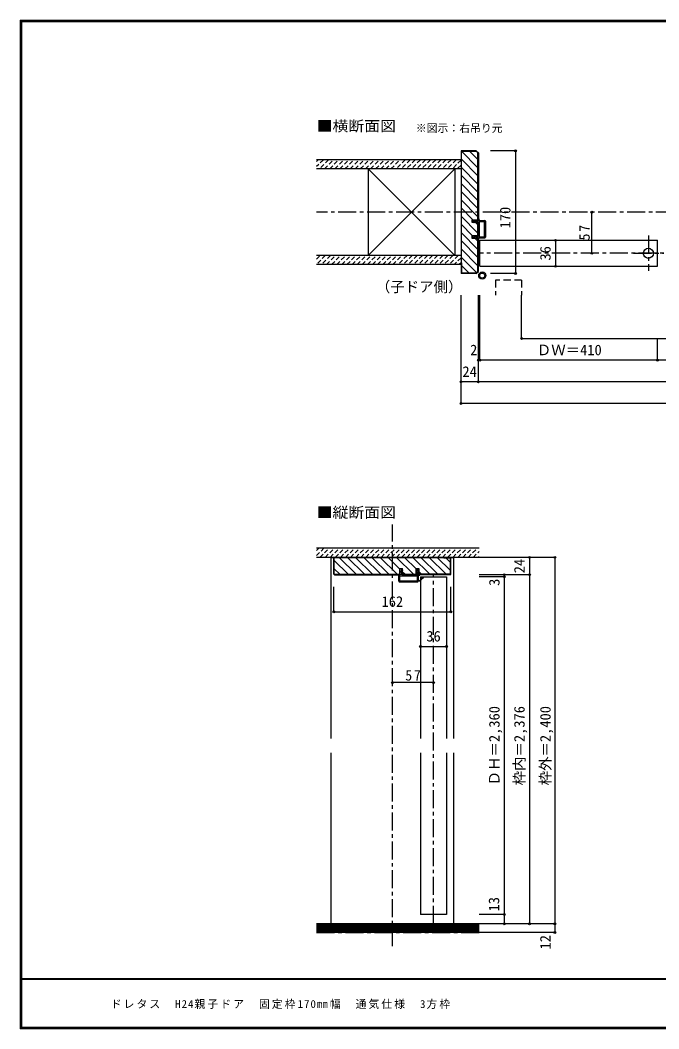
# Model space of a CAD drawing. Units: millimetres at full size, sheet at 1:5. Extents: x -973 to 977, y -718 to 696.
# Drawn here: x -973 to -89, y -701 to 696 of the extents above; entities that cross this region are included whole.
import ezdxf
from ezdxf.enums import TextEntityAlignment as Align

# ---------------------------------------------------------------- set-up
doc = ezdxf.new("R2010")
doc.units = ezdxf.units.MM
doc.header["$LTSCALE"] = 5
doc.header["$PDMODE"] = 32
doc.header["$PDSIZE"] = 2.5
for name, pattern in [('CHAIN1', [8, 5, -1, 1, -1]), ('DASHED1', [1.8, 1.2, -0.6]), ('DASHED2', [3, 2, -1])]:
    doc.linetypes.add(name, pattern=pattern)
for name, color, linetype in [('0-0_補助線', 7, 'Continuous'), ('0-1_通り芯', 4, 'CHAIN1'), ('0-2_柱', 3, 'Continuous'), ('0-3_仕上げ', 2, 'Continuous'), ('0-4_枠', 3, 'Continuous'), ('0-6_扉', 6, 'Continuous'), ('0-7_金物', 7, 'Continuous'), ('0-A_文字', 3, 'Continuous'), ('0-B_寸法', 4, 'Continuous'), ('0-C_ハッチ', 4, 'DASHED1'), ('F-1_枠', 6, 'Continuous'), ('F-A_文字', 7, 'Continuous')]:
    doc.layers.add(name, color=color, linetype=linetype)
doc.styles.add('ＭＳ ゴシック', font='')
doc.styles.get('ＭＳ ゴシック').set_extended_font_data('MS Gothic')

# ---------------------------------------------------------------- blocks, each defined once
blk = doc.blocks.new('01')
at = {"layer": '0-0_補助線'}
for p, q in [((-14.5, 0.346), (-14.5, -0.449)), ((-14.3, 0.346), (-14.3, -0.449)), ((-12.045, -0.049), (-14.178, 0.444)), ((-12, 0.146), (-14.133, 0.639)), ((-11.475, 5.146), (-12.298, 4.504)), ((-12.175, 4.146), (-11.475, 4.146)), ((-12.045, -0.049), (-11.993, 0.145)), ((-11.475, 0.146), (-12, 0.146)), ((-11.475, 7.146), (-11.475, 5.146)), ((-11.475, 4.146), (-11.475, 0.146)), ((-10.68, 7.55), (-9.257, 6.508)), ((-9.375, 6.146), (-10.075, 6.146)), ((-10.075, 3.146), (-10.075, 6.146)), ((-10.075, 3.146), (-9.252, 2.504)), ((-9.375, 2.146), (-10.075, 2.146)), ((-10.075, 0.146), (-10.075, 2.146)), ((-10.075, 0.146), (10.075, 0.146)), ((10.075, 3.146), (9.252, 2.504)), ((10.68, 7.55), (9.257, 6.508)), ((9.375, 6.146), (10.075, 6.146)), ((9.375, 2.146), (10.075, 2.146)), ((10.075, 3.146), (10.075, 6.146)), ((10.075, 0.146), (10.075, 2.146)), ((11.475, 7.146), (11.475, 5.146)), ((11.475, 5.146), (12.298, 4.504)), ((12.175, 4.146), (11.475, 4.146)), ((11.475, 4.146), (11.475, 0.146)), ((11.475, 0.146), (12, 0.146)), ((12.045, -0.049), (11.993, 0.145)), ((12, 0.146), (14.133, 0.639)), ((12.045, -0.049), (14.178, 0.444)), ((14.3, 0.346), (14.3, -0.449)), ((14.5, 0.346), (14.5, -0.449)), ((-14.265, -0.741), (-12.235, -1.196)), ((-14.222, -0.546), (-12.191, -1.001)), ((-12, -1.488), (-12, -8.854)), ((-11.8, -1.488), (-11.8, -8.854)), ((-11, -9.654), (11, -9.654)), ((11, -9.854), (-11, -9.854)), ((-10.6, -1.554), (-10.6, -8.154)), ((-10.3, -1.254), (10.3, -1.254)), ((-10.3, -8.454), (10.3, -8.454)), ((10.6, -1.554), (10.6, -8.154)), ((11.8, -1.488), (11.8, -8.854)), ((12, -1.488), (12, -8.854)), ((14.222, -0.546), (12.191, -1.001)), ((14.265, -0.741), (12.235, -1.196))]:
    blk.add_line(p, q, dxfattribs=at)
for centre, radius, start, end in [((-14.2, 0.346), 0.3, 77.00048, 180), ((-14.2, 0.346), 0.1, 77.00048, 180), ((-12.175, 4.346), 0.2, 127.96957, 270), ((-10.975, 7.146), 0.5, 53.78053, 180), ((-9.375, 6.346), 0.2, 270, 53.78053), ((-9.375, 2.346), 0.2, 270, 52.03043), ((9.375, 6.346), 0.2, 126.21947, 270), ((9.375, 2.346), 0.2, 127.96957, 270), ((10.975, 7.146), 0.5, 0, 126.21947), ((12.175, 4.346), 0.2, 270, 52.03043), ((14.2, 0.346), 0.3, 0, 102.99952), ((14.2, 0.346), 0.1, 0, 102.99952), ((-14.2, -0.449), 0.3, 180, 257.3929), ((-14.2, -0.449), 0.1, 180, 257.3929), ((-12.3, -1.488), 0.3, 0, 76.0718), ((-12.3, -1.488), 0.5, 0, 76.0718), ((-11, -8.854), 1, 180, 270), ((-11, -8.854), 0.8, 180, 270), ((-10.3, -1.554), 0.3, 90, 180), ((-10.3, -8.154), 0.3, 180, 270), ((10.3, -1.554), 0.3, 0, 90), ((10.3, -8.154), 0.3, 270, 0), ((11, -8.854), 1, 270, 0), ((11, -8.854), 0.8, 270, 0), ((12.3, -1.488), 0.5, 103.9282, 180), ((12.3, -1.488), 0.3, 103.9282, 180), ((14.2, -0.449), 0.1, 282.6071, 0), ((14.2, -0.449), 0.3, 282.6071, 0)]:
    blk.add_arc(centre, radius, start, end, dxfattribs=at)
blk = doc.blocks.new('2')
at = {"layer": '0-0_補助線'}
for p, q in [((-9.846, -9.622), (-9.846, 15.078)), ((-8.846, 16.078), (0.354, 16.078)), ((-8.846, 15.878), (0.637, 15.878)), ((-8.446, 14.378), (-8.446, -8.922)), ((-8.146, 14.678), (-1.546, 14.678)), ((-1.246, 14.378), (-1.246, -8.922)), ((0.154, 11.653), (2.154, 11.653)), ((0.154, 11.653), (0.154, -8.497)), ((2.154, 10.953), (2.154, 11.653)), ((3.154, 11.653), (2.512, 10.83)), ((3.154, 11.653), (6.154, 11.653)), ((4.154, 13.753), (4.154, 13.053)), ((5.154, 13.053), (4.512, 13.876)), ((7.154, 13.053), (5.154, 13.053)), ((6.154, 10.953), (6.154, 11.653)), ((7.558, 12.258), (6.516, 10.835)), ((-1.48, -10.622), (-8.846, -10.622)), ((-1.546, -9.222), (-8.146, -9.222)), ((-1.189, -10.85), (-0.732, -12.694)), ((0.354, -12.922), (-0.441, -12.922)), ((0.154, -8.497), (2.154, -8.497)), ((4.154, -9.897), (0.154, -9.897)), ((0.154, -9.897), (0.154, -10.622)), ((0.154, -10.622), (0.645, -12.548)), ((2.154, -7.797), (2.154, -8.497)), ((3.154, -8.497), (2.512, -7.674)), ((3.154, -8.497), (6.154, -8.497)), ((4.154, -10.597), (4.154, -9.897)), ((5.154, -9.897), (4.512, -10.72)), ((7.154, -9.897), (5.154, -9.897)), ((6.154, -7.797), (6.154, -8.497)), ((7.558, -9.101), (6.516, -7.679))]:
    blk.add_line(p, q, dxfattribs=at)
for points in [[(-9.646, 15.078), (-9.646, -9.622), (-9.846, -9.622)], [(4.154, 13.053), (0.154, 13.053), (0.649, 15.723)]]:
    blk.add_lwpolyline(points, dxfattribs=at)
for centre, radius, start, end in [((-8.846, 15.078), 1, 90, 180), ((-8.846, 15.078), 0.8, 90, 180), ((-8.146, 14.378), 0.3, 90, 180), ((-1.546, 14.378), 0.3, 0, 90), ((0.354, 15.778), 0.3, 349.49875, 90), ((2.354, 10.953), 0.2, 180, 322.03043), ((4.354, 13.753), 0.2, 37.96957, 180), ((6.354, 10.953), 0.2, 180, 323.78053), ((7.154, 12.553), 0.5, 323.78053, 90), ((-8.846, -9.622), 1, 180, 270), ((-2.846, -10.72), 6, 179.06153, 259.29815), ((-8.146, -8.922), 0.3, 180, 270), ((-2.846, -10.72), 5.3, 178.93757, 259.29815), ((-1.546, -8.922), 0.3, 270, 0), ((-1.48, -10.922), 0.3, 13.9282, 90), ((-0.441, -12.622), 0.3, 193.9282, 270), ((0.354, -12.622), 0.3, 270, 14.29438), ((2.354, -7.797), 0.2, 37.96957, 180), ((4.354, -10.597), 0.2, 180, 322.03043), ((6.354, -7.797), 0.2, 36.21947, 180), ((7.154, -9.397), 0.5, 270, 36.21947), ((-3.896, -16.272), 0.35, 259.29815, 79.29815)]:
    blk.add_arc(centre, radius, start, end, dxfattribs=at)
blk.add_point((-3.896, -16.622), dxfattribs=at)

msp = doc.modelspace()

# ---------------------------------------------------------------- linework, layer by layer
at = {"layer": '0-1_通り芯'}
for p, q in [((572.153, 430), (-562.847, 430)), ((348.153, 373), (-338.847, 373)), ((-457.847, -586.27), (-457.847, -2.5)), ((-400.847, -555.5), (-400.847, -72)), ((-562.847, -567.5), (-337.847, -567.5))]:
    msp.add_line(p, q, dxfattribs=at)
at = {"layer": '0-1_通り芯', "color": 7}
for p, q in [((-103.384, 397.796), (-103.384, 348.563)), ((-123.919, 373), (-82.133, 373))]:
    msp.add_line(p, q, dxfattribs=at)
at = {"layer": '0-1_通り芯', "color": 7, "linetype": 'Continuous'}
msp.add_circle((-103.384, 373), 7, dxfattribs=at)
at = {"layer": '0-2_柱', "color": 7}
for p, q in [((-491.347, 370), (-371.347, 490)), ((-371.347, 370), (-491.347, 490))]:
    msp.add_line(p, q, dxfattribs=at)
at = {"layer": '0-2_柱'}
for p, q in [((-491.347, 490), (-491.347, 370)), ((-371.347, 490), (-371.347, 370))]:
    msp.add_line(p, q, dxfattribs=at)
at = {"layer": '0-3_仕上げ'}
for p, q in [((-362.847, 502.5), (-562.847, 502.5)), ((-362.847, 490), (-562.847, 490)), ((-362.847, 370), (-562.847, 370)), ((-362.847, 357.5), (-562.847, 357.5)), ((-337.847, -555.5), (-562.847, -555.5)), ((-337.847, -567.5), (-562.847, -567.5))]:
    msp.add_line(p, q, dxfattribs=at)
at = {"layer": '0-3_仕上げ', "color": 7}
for p, q in [((-337.847, -557), (-562.847, -557)), ((-337.847, -558.5), (-562.847, -558.5)), ((-337.847, -560), (-562.847, -560)), ((-337.847, -561.5), (-562.847, -561.5)), ((-337.847, -563), (-562.847, -563)), ((-337.847, -564.5), (-562.847, -564.5)), ((-337.847, -566), (-562.847, -566))]:
    msp.add_line(p, q, dxfattribs=at)
at = {"layer": '0-4_枠'}
for p, q in [((-341.675, 515), (-362.847, 515)), ((-362.847, 515), (-362.847, 345)), ((-362.347, 514.5), (-341.883, 514.5)), ((-362.347, 500), (-362.347, 514.5)), ((-341.883, 514.5), (-339.347, 511.964)), ((-341.675, 515), (-338.847, 512.172)), ((-339.347, 419.5), (-339.347, 511.964)), ((-338.847, 512.172), (-338.847, 419.5)), ((-362.347, 500), (-362.847, 500)), ((-347.347, 419.5), (-338.847, 419.5)), ((-347.347, 415.8), (-347.347, 419.5)), ((-338.847, 415.8), (-347.347, 415.8)), ((-339.347, 397.2), (-339.347, 415.8)), ((-338.847, 397.2), (-338.847, 415.8)), ((-338.847, 397.2), (-347.347, 397.2)), ((-347.347, 393.5), (-347.347, 397.2)), ((-338.847, 393.5), (-347.347, 393.5)), ((-339.347, 348.036), (-339.347, 393.5)), ((-338.847, 347.828), (-338.847, 393.5)), ((-362.347, 360), (-362.847, 360)), ((-362.347, 360), (-362.347, 345.5)), ((-341.675, 345), (-362.847, 345)), ((-341.882, 345.5), (-362.347, 345.5)), ((-341.882, 345.5), (-339.347, 348.036)), ((-341.675, 345), (-338.847, 347.828)), ((-538.847, -48), (-376.847, -48)), ((-538.347, -71.086), (-538.347, -48.5)), ((-528.847, -48.5), (-538.347, -48.5)), ((-528.847, -48), (-528.847, -48.5)), ((-386.847, -48.5), (-386.847, -48)), ((-386.847, -48.5), (-377.347, -48.5)), ((-377.347, -71.086), (-377.347, -48.5)), ((-447.347, -63.5), (-443.647, -63.5)), ((-447.347, -72), (-447.347, -63.5)), ((-443.647, -72), (-443.647, -63.5)), ((-425.047, -72), (-425.047, -63.5)), ((-537.933, -71.5), (-538.347, -71.086)), ((-538.14, -72), (-447.347, -72)), ((-537.933, -71.5), (-447.347, -71.5)), ((-443.647, -71.5), (-425.047, -71.5)), ((-443.647, -72), (-425.047, -72)), ((-377.761, -71.5), (-421.347, -71.5)), ((-377.554, -72), (-421.347, -72)), ((-377.761, -71.5), (-377.347, -71.086))]:
    msp.add_line(p, q, dxfattribs=at)
at = {"layer": '0-4_枠', "color": 4}
for p, q in [((-538.847, -48), (-542.847, -48)), ((-538.847, -48), (-542.847, -48)), ((-542.847, -298.75), (-542.847, -48)), ((-376.847, -48), (-372.847, -48)), ((-372.847, -298.75), (-372.847, -48)), ((-542.847, -555.5), (-542.847, -318.75)), ((-372.847, -555.5), (-372.847, -318.75))]:
    msp.add_line(p, q, dxfattribs=at)
at = {"layer": '0-4_枠'}
for points in [[(-538.14, -72), (-538.847, -71.293), (-538.847, -48)], [(-377.554, -72), (-376.847, -71.293), (-376.847, -48)], [(-425.047, -63.5), (-421.347, -63.5), (-421.347, -72)]]:
    msp.add_lwpolyline(points, dxfattribs=at)
at = {"layer": '0-6_扉'}
for p, q in [((-336.847, 391), (-90.884, 391)), ((-336.847, 355), (-336.847, 391)), ((-90.884, 355), (-90.884, 391)), ((-336.847, 355), (-90.884, 355)), ((-418.847, -75), (-382.847, -75)), ((-418.847, -75), (-418.847, -298.75)), ((-382.847, -75), (-382.847, -298.75)), ((-418.847, -318.75), (-418.847, -542.5)), ((-382.847, -318.75), (-382.847, -542.5)), ((-382.847, -542.5), (-418.847, -542.5))]:
    msp.add_line(p, q, dxfattribs=at)
at = {"layer": '0-6_扉', "linetype": 'DASHED2'}
for p, q in [((-314.852, 335.724), (-314.852, 315)), ((-278.852, 335.724), (-314.852, 335.724)), ((-278.852, 335.724), (-278.852, 315))]:
    msp.add_line(p, q, dxfattribs=at)
at = {"layer": '0-7_金物'}
for radius in [5, 3.5]:
    msp.add_circle((-333.383, 342.172), radius, dxfattribs=at)
at = {"layer": '0-B_寸法'}
for p, q in [((-287.425, 515), (-321.947, 515)), ((-287.425, 515), (-287.425, 345)), ((-181.837, 373), (-181.837, 430)), ((-231.837, 391), (-231.837, 355)), ((-287.425, 345), (-321.947, 345)), ((-362.847, 165), (-362.847, 315)), ((-338.847, 195), (-338.847, 315)), ((-336.847, 225), (-336.847, 315)), ((-278.852, 255), (-278.852, 315)), ((-278.852, 255), (288.158, 255)), ((-90.884, 225), (-90.884, 255)), ((348.153, 225), (-338.847, 225)), ((372.153, 195), (-362.847, 195)), ((372.153, 165), (-362.847, 165)), ((-542.847, -48), (-538.847, -48)), ((-232.99, -48), (-337.847, -48)), ((-267.847, -48), (-267.847, -555.5)), ((-232.99, -48), (-232.99, -567.5)), ((-267.847, -72), (-337.847, -72)), ((-302.847, -75), (-337.847, -75)), ((-302.847, -72), (-302.847, -555.5)), ((-538.847, -123.422), (-538.847, -88.9)), ((-376.847, -123.422), (-376.847, -88.9)), ((-538.847, -123.422), (-376.847, -123.422)), ((-418.847, -171.382), (-382.847, -171.382)), ((-400.847, -221.382), (-457.847, -221.382)), ((-302.847, -542.5), (-337.847, -542.5)), ((-232.99, -555.5), (-337.847, -555.5)), ((-232.99, -567.5), (-337.847, -567.5))]:
    msp.add_line(p, q, dxfattribs=at)
at = {"layer": '0-B_寸法', "linetype": 'DASHED1'}
for p, q in [((-562.847, -38.537), (-559.81, -35.5)), ((-562.847, -45.608), (-552.739, -35.5)), ((-558.168, -48), (-545.668, -35.5)), ((-551.096, -48), (-538.596, -35.5)), ((-544.025, -48), (-531.525, -35.5)), ((-536.954, -48), (-524.454, -35.5)), ((-529.883, -48), (-517.383, -35.5)), ((-522.812, -48), (-510.312, -35.5)), ((-515.741, -48), (-503.241, -35.5)), ((-508.67, -48), (-496.17, -35.5)), ((-501.599, -48), (-489.099, -35.5)), ((-494.528, -48), (-482.028, -35.5)), ((-487.457, -48), (-474.957, -35.5)), ((-480.386, -48), (-467.886, -35.5)), ((-473.315, -48), (-460.815, -35.5)), ((-466.244, -48), (-453.744, -35.5)), ((-459.173, -48), (-446.673, -35.5)), ((-452.101, -48), (-439.601, -35.5)), ((-445.03, -48), (-432.53, -35.5)), ((-437.959, -48), (-425.459, -35.5)), ((-430.888, -48), (-418.388, -35.5)), ((-423.817, -48), (-411.317, -35.5)), ((-416.746, -48), (-404.246, -35.5)), ((-409.675, -48), (-397.175, -35.5)), ((-402.604, -48), (-390.104, -35.5)), ((-395.533, -48), (-383.033, -35.5)), ((-388.462, -48), (-375.962, -35.5)), ((-381.391, -48), (-368.891, -35.5)), ((-374.32, -48), (-361.82, -35.5)), ((-367.249, -48), (-354.749, -35.5)), ((-360.178, -48), (-347.678, -35.5)), ((-353.107, -48), (-340.607, -35.5)), ((-346.035, -48), (-337.847, -39.812)), ((-338.964, -48), (-337.847, -46.883))]:
    msp.add_line(p, q, dxfattribs=at)
at = {"layer": '0-B_寸法', "color": 2}
for p, q in [((-337.847, -35.5), (-562.847, -35.5)), ((-337.847, -48), (-562.847, -48))]:
    msp.add_line(p, q, dxfattribs=at)
at = {"layer": '0-B_寸法', "color": 7}
for p in [(-287.425, 515), (-181.837, 430), (-231.837, 391), (-181.837, 373), (-231.837, 355), (-287.425, 345), (-278.852, 255), (-338.847, 225), (-336.847, 225), (-90.884, 225), (-362.847, 195), (-338.847, 195), (-362.847, 165), (-267.847, -48), (-232.99, -48), (-302.847, -72), (-302.847, -75), (-267.847, -72), (-538.847, -123.422), (-376.847, -123.422), (-418.847, -171.382), (-382.847, -171.382), (-457.847, -221.382), (-400.847, -221.382), (-302.847, -542.5), (-302.847, -555.5), (-267.847, -555.5), (-232.99, -555.5), (-232.99, -567.5)]:
    msp.add_point(p, dxfattribs=at)
at = {"layer": '0-C_ハッチ', "linetype": 'Continuous'}
for p, q in [((-362.847, 514.98), (-339.347, 491.48)), ((-362.347, 503.167), (-339.347, 480.166)), ((-351.053, 514.5), (-339.347, 502.794)), ((-362.847, 492.353), (-339.347, 468.853)), ((-362.847, 481.039), (-339.347, 457.539)), ((-362.847, 469.725), (-339.347, 446.225)), ((-362.847, 458.412), (-339.347, 434.912)), ((-362.847, 447.098), (-339.347, 423.598)), ((-362.847, 435.784), (-346.563, 419.5)), ((-362.847, 424.47), (-339.347, 400.97)), ((-362.847, 413.157), (-346.89, 397.2)), ((-342.863, 415.8), (-339.347, 412.284)), ((-362.847, 401.843), (-339.347, 378.343)), ((-343.19, 393.5), (-339.347, 389.657)), ((-362.847, 390.529), (-339.347, 367.029)), ((-362.847, 379.216), (-339.347, 355.716)), ((-362.847, 367.902), (-341.164, 346.219)), ((-362.347, 356.088), (-351.759, 345.5)), ((-538.347, -52.48), (-519.327, -71.5)), ((-531.014, -48.5), (-508.013, -71.5)), ((-520.2, -48), (-496.7, -71.5)), ((-508.886, -48), (-485.386, -71.5)), ((-497.573, -48), (-474.072, -71.5)), ((-486.259, -48), (-462.759, -71.5)), ((-474.945, -48), (-451.445, -71.5)), ((-463.631, -48), (-447.347, -64.284)), ((-452.318, -48), (-428.817, -71.5)), ((-441.004, -48), (-425.047, -63.957)), ((-429.69, -48), (-406.19, -71.5)), ((-418.376, -48), (-394.876, -71.5)), ((-407.063, -48), (-383.563, -71.5)), ((-395.749, -48), (-377.347, -66.402)), ((-383.935, -48.5), (-377.347, -55.088)), ((-538.347, -63.794), (-530.641, -71.5)), ((-443.647, -67.984), (-440.131, -71.5)), ((-421.347, -67.657), (-417.504, -71.5))]:
    msp.add_line(p, q, dxfattribs=at)
at = {"layer": '0-C_ハッチ'}
for p, q in [((-553.444, 502.5), (-562.847, 493.097)), ((-562.847, 500.168), (-560.515, 502.5)), ((-546.373, 502.5), (-558.873, 490)), ((-551.802, 490), (-539.302, 502.5)), ((-544.731, 490), (-532.231, 502.5)), ((-537.66, 490), (-525.16, 502.5)), ((-530.589, 490), (-518.089, 502.5)), ((-523.518, 490), (-511.018, 502.5)), ((-516.447, 490), (-503.947, 502.5)), ((-509.376, 490), (-496.876, 502.5)), ((-502.305, 490), (-489.805, 502.5)), ((-495.234, 490), (-482.734, 502.5)), ((-488.162, 490), (-475.662, 502.5)), ((-481.091, 490), (-468.591, 502.5)), ((-474.02, 490), (-461.52, 502.5)), ((-466.949, 490), (-454.449, 502.5)), ((-459.878, 490), (-447.378, 502.5)), ((-440.307, 502.5), (-452.807, 490)), ((-433.236, 502.5), (-445.736, 490)), ((-426.165, 502.5), (-438.665, 490)), ((-419.094, 502.5), (-431.594, 490)), ((-412.023, 502.5), (-424.523, 490)), ((-404.952, 502.5), (-417.452, 490)), ((-397.881, 502.5), (-410.381, 490)), ((-390.81, 502.5), (-403.31, 490)), ((-383.739, 502.5), (-396.239, 490)), ((-376.668, 502.5), (-389.168, 490)), ((-369.596, 502.5), (-382.096, 490)), ((-362.847, 502.178), (-375.025, 490)), ((-362.847, 495.107), (-367.954, 490)), ((-550.736, 370), (-562.847, 357.889)), ((-562.847, 364.96), (-557.807, 370)), ((-543.665, 370), (-556.165, 357.5)), ((-549.094, 357.5), (-536.594, 370)), ((-542.023, 357.5), (-529.523, 370)), ((-534.952, 357.5), (-522.452, 370)), ((-527.881, 357.5), (-515.381, 370)), ((-520.81, 357.5), (-508.31, 370)), ((-513.739, 357.5), (-501.239, 370)), ((-506.668, 357.5), (-494.168, 370)), ((-499.596, 357.5), (-487.096, 370)), ((-492.525, 357.5), (-480.025, 370)), ((-485.454, 357.5), (-472.954, 370)), ((-478.383, 357.5), (-465.883, 370)), ((-471.312, 357.5), (-458.812, 370)), ((-464.241, 357.5), (-451.741, 370)), ((-457.17, 357.5), (-444.67, 370)), ((-437.599, 370), (-450.099, 357.5)), ((-430.528, 370), (-443.028, 357.5)), ((-423.457, 370), (-435.957, 357.5)), ((-416.386, 370), (-428.886, 357.5)), ((-409.315, 370), (-421.815, 357.5)), ((-402.244, 370), (-414.744, 357.5)), ((-395.173, 370), (-407.673, 357.5)), ((-388.101, 370), (-400.601, 357.5)), ((-381.03, 370), (-393.53, 357.5)), ((-373.959, 370), (-386.459, 357.5)), ((-366.888, 370), (-379.388, 357.5)), ((-362.847, 366.97), (-372.317, 357.5)), ((-362.847, 359.899), (-365.246, 357.5))]:
    msp.add_line(p, q, dxfattribs=at)
at = {"layer": 'F-1_枠'}
for p, q in [((-973.347, 695.833), (-973.347, -700.833)), ((-973.347, 695.833), (976.653, 695.833)), ((-973.347, 695), (976.653, 695)), ((-973.347, 694.167), (976.653, 694.167)), ((-972.514, 695.833), (-972.514, -700.833)), ((-971.68, 695.833), (-971.68, -700.833)), ((976.653, -631.667), (-973.347, -631.667)), ((976.653, -632.5), (-973.347, -632.5)), ((976.653, -699.167), (-973.347, -699.167)), ((976.653, -700), (-973.347, -700)), ((976.653, -700.833), (-973.347, -700.833))]:
    msp.add_line(p, q, dxfattribs=at)

# ---------------------------------------------------------------- block references
at = {"layer": '0-0_補助線', "rotation": 90}
msp.add_blockref('2', (-432.769, -72.154), dxfattribs=at)
at = {"layer": '0-7_金物', "rotation": 90}
msp.add_blockref('01', (-338.701, 406.5), dxfattribs=at)

# ---------------------------------------------------------------- texts
at = {"layer": '0-A_文字', "color": 7, "style": 'ＭＳ ゴシック', "width": 1.1}
for s, p in [('■横断面図', (-562.847, 537.5)), ('■縦断面図', (-562.847, 2.5))]:
    msp.add_text(s, height=14.66, dxfattribs=at).set_placement(p, align=Align.BOTTOM_LEFT)
at = {"layer": '0-A_文字', "color": 7, "style": 'ＭＳ ゴシック'}
for s, height, p in [('※図示：右吊り元', 11, (-425.357, 537.5)), ('（子ドア側）', 14.66, (-480.847, 315))]:
    msp.add_text(s, height=height, dxfattribs=at).set_placement(p, align=Align.BOTTOM_LEFT)
at = {"layer": '0-B_寸法', "color": 7, "style": 'ＭＳ ゴシック'}
for s, p in [('170', (-289.925, 407.5)), ('36', (-234.337, 363)), ('24', (-270.347, -70)), ('3', (-305.01, -87.504)), ('ＤＨ＝2,360', (-305.027, -363.75)), ('枠内＝2,376', (-270.347, -363.75)), ('枠外＝2,400', (-234.333, -363.75)), ('13', (-305.556, -538.245)), ('12', (-234.376, -590.948))]:
    msp.add_text(s, height=14.66, rotation=90, dxfattribs=at).set_placement(p, align=Align.BOTTOM_LEFT)
for s, p in [('2', (-350.169, 227.5)), ('ＤＷ＝410', (-257.865, 227.5)), ('24', (-360.847, 197.5)), ('162', (-472.847, -120.922)), ('36', (-410.847, -168.882))]:
    msp.add_text(s, height=14.66, dxfattribs=at).set_placement(p, align=Align.BOTTOM_LEFT)
at = {"layer": '0-B_寸法', "color": 7, "insert": (-184.337, 390.875), "char_height": 14.66, "attachment_point": 7, "rotation": 90, "style": 'ＭＳ ゴシック'}
msp.add_mtext('\\T1.27;\\W0.95;57', dxfattribs=at)
at = {"layer": '0-B_寸法', "color": 7, "insert": (-439.972, -218.882), "char_height": 14.66, "attachment_point": 7, "style": 'ＭＳ ゴシック'}
msp.add_mtext('\\T1.27;\\W0.95;57', dxfattribs=at)
at = {"layer": 'F-A_文字', "insert": (-847.938, -673.333), "char_height": 11, "attachment_point": 7, "style": 'ＭＳ ゴシック'}
msp.add_mtext('\\T1.19;ドレタス\u3000H24親子ドア\u3000固定枠170㎜幅\u3000通気仕様\u30003方枠', dxfattribs=at)

doc.saveas('drawing.dxf')
